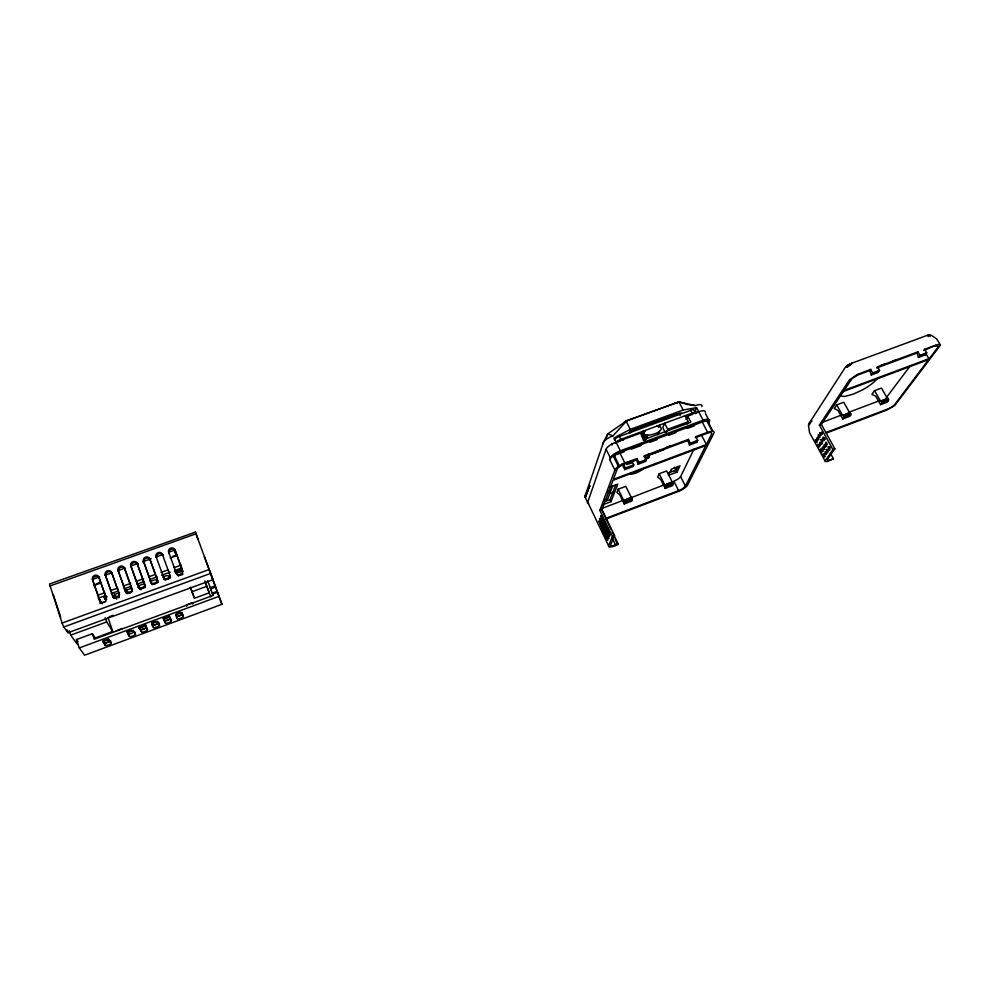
<?xml version="1.0" encoding="UTF-8"?>
<svg xmlns="http://www.w3.org/2000/svg" width="990" height="990" viewBox="0 0 990 990"><rect width="100%" height="100%" fill="white"/><g stroke="black" fill="none" stroke-linecap="round" stroke-linejoin="round"><path stroke-width="1.49" d="M817.084 439.053L817.245 440.414M848.987 365.941L848.888 365.149L847.762 365.322L845.076 367.748L808.867 423.782L809.177 424.871M850.299 365.062L851.784 363.231L927.395 335.325L930.216 334.868L930.192 336.291M821.923 431.838L822.306 433.991M587.701 502.994L584.942 496.436L603.653 441.8A9.504 3.081 -26.3 0 1 612.934 435.835L627.177 420.416L678.967 401.891L695.475 405.591A9.417 2.97 -27.4 0 1 702.071 405.702L701.811 406.605M695.822 413.177A5.259 1.646 -27.3 0 0 692.134 413.139L645.616 430.229C637.176 439.263 659.043 433.781 659.513 431.009A2.945 2.611 21 0 0 660.899 427.581A2.945 2.611 21 0 0 657.026 426.034M605.719 439.684L607.687 433.905L626.15 421.146L678.967 401.891L687.79 404.613M705.226 412.248A9.442 2.933 -27.4 0 0 698.668 411.741L687.555 415.825L690.859 422.223L643.97 439.523L640.716 433.051L616.04 442.122A9.516 3.044 -26.2 0 0 606.09 449.2L587.726 502.252A8.687 2.549 -25.6 0 0 588.654 503.625A8.749 2.562 -25.6 0 1 587.738 502.239L608.565 545.738A8.848 2.302 -25.5 0 0 615.149 545.762L618.119 543.943L612.278 531.828M609.729 459.583L610.347 457.875A9.541 2.982 -26.2 0 1 620.334 450.821L703.098 420.23A9.467 2.883 -27.3 0 1 709.446 421.183L708.58 422.965A9.43 2.859 -27.3 0 0 707.541 421.035L706.897 420.985A9.43 2.859 -27.3 0 0 702.232 422.025L619.691 452.554A9.516 2.97 -26.2 0 0 614.184 455.289L613.218 455.932A9.516 2.97 -26.2 0 0 609.729 459.583L614.864 470.052L599.841 510.345L612.414 536.469L608.565 545.738M618.119 543.943L615.52 544.946A6.509 1.695 -25.5 0 1 610.669 544.933L614.555 535.652L601.97 509.541L612.958 480.323L705.845 445.55L685.414 486.102A6.348 1.732 -26.5 0 1 678.62 490.644L605.806 518.364L605.472 519.218L678.187 491.523A8.65 2.364 -26.5 0 0 687.444 485.335L713.889 433.15A9.454 2.797 -27.2 0 0 712.874 431.256L707.541 421.035M612.612 486.09L611.115 490.062L608.565 491.015M849.779 365.087L849.754 364.147L847.762 365.322L847.787 366.82L846.116 366.585L847.539 366.473M602.873 504.752L611.003 501.683L610.026 499.678L615.755 484.754M611.003 501.683L617.81 484.098L609.432 487.241M625.94 462.305L626.979 464.434L632.734 462.701L633.798 464.83L633.13 466.488L624.777 469.607L625.42 467.948L623.18 463.419M618.206 489.196L616.918 492.5L619.827 494.95L624.232 503.972L631.83 501.076L632.202 498.366L631.608 497.178L623.774 500.581L618.206 489.196L625.816 486.338L631.397 497.698M849.494 364.79L851.784 363.231L850.039 364.988L849.754 364.147M641.248 435.006L642.708 431.306L644.898 430.539L642.263 436.763M641.941 436.553L643.896 431.628M642.238 436.021L644.304 431.009M642.498 437.493L643.97 433.806M642.918 438.1L644.379 434.412M642.98 439.82L644.948 434.919M643.649 440.191L645.616 435.278M636.558 459.583L636.966 458.556L638.859 462.355L638.105 464.223L636.558 459.583L624.492 464.075A6.992 2.128 -26.2 0 0 617.154 469.198L613.33 479.346L706.365 444.535L711.686 433.966A6.942 2.054 -27.2 0 0 707.058 433.335L695.289 437.716L695.797 436.664L707.578 432.284A9.454 2.797 -27.2 0 1 712.231 431.219L712.874 431.256M644.391 440.377L646.359 435.476M645.146 440.401L647.126 435.501M646.359 439.016L647.844 435.34M585.437 497.685L587.775 490.892M623.774 500.581L663.857 484.964M624.232 503.972L624.777 502.635L623.985 500.061M688.434 439.399L644.465 455.759L644.032 456.798L687.939 440.451L688.434 439.399L690.364 443.149L689.448 445.067L687.939 440.451M658.598 427.569L659.625 425.081M638.105 464.223L645.579 461.439L646.359 459.558L644.465 455.759M647.918 455.821L648.685 454.868M649.291 453.841L647.943 455.214M657.966 434.709L659.513 431.009M649.081 454.732L649.564 453.729M649.217 454.62L649.601 453.816M647.98 454.385L649.168 456.736L648.599 458.073L645.926 459.075M589.768 485.83L585.115 497.463M666.295 432.593L667.718 429.276L688.248 421.715L685.142 415.701M584.867 496.844L589.755 485.756L584.942 496.436M846.92 367.005L847.217 366.362M659.167 473.777L657.645 477.155L660.726 479.519L665.193 488.429L672.68 485.583L673.175 482.835L672.581 481.66L664.81 485.038L659.167 473.777L666.654 470.968L672.321 482.204L664.81 485.038M685.959 419.327L687.555 415.825M687.221 423.943L688.248 421.715M636.966 458.556L624.876 463.048L619.691 452.554L620.334 450.821L613.986 437.964L630.259 429.363L683.149 409.984L696.552 407.67L695.215 410.578L696.613 413.288M665.193 488.429L665.824 487.068L665.057 484.506M668.844 472.849L676.009 470.151L677.779 466.401M677.012 472.131L679.982 465.894L671.307 469.161L668.423 475.373L677.012 472.131L676.009 470.151M689.448 445.067L696.799 442.32L697.727 440.401L695.797 436.664M678.62 490.644L673.843 481.177A6.324 1.782 -26.5 0 0 680.6 476.623L693.965 449.213M602.576 444.238L607.687 433.905L612.934 435.835M929.09 334.855L928.657 336.08L929.09 334.855L927.779 336.031L927.395 335.325M830.486 453.408L833.432 458.741L827.343 461.476A8.638 2.091 -27.8 0 1 825.128 460.907L832.912 449.608L819.374 425.094L849.432 379.925L856.994 374.616L870.655 369.381L872.697 372.933L871.274 374.987L869.888 370.507L870.655 369.381M819.374 425.094L821.341 424.351L852.031 378.663L857.773 375.049L869.888 370.507M836.723 404.885L834.285 408.524L838.035 410.516L842.775 418.98L849.791 416.32L850.831 414.835L850.15 412.347L842.713 415.577L836.723 404.885L843.74 402.249L849.742 412.917L844.124 415.045M917.903 351.821L877.536 366.82L876.744 367.958L917.062 352.972L917.903 351.821L919.97 355.323L918.423 357.415L917.062 352.972M842.775 418.98L843.789 417.508L850.831 414.835M871.274 374.987L878.142 372.438L879.578 370.371L877.536 366.82M874.541 390.666L871.918 394.367L875.804 396.272L880.593 404.638L887.51 402.014L888.599 399.143L887.968 398.042L880.593 401.247L874.541 390.666L881.459 388.068L887.535 398.624L880.593 401.247M821.341 424.351L834.892 448.854L827.467 459.236L828.011 460.412A6.324 1.522 -27.8 0 0 831.018 459.669L833.432 458.741M880.593 404.638L881.694 403.153L888.624 400.517M910.206 365.978L886.335 397.609M935.476 345.287L924.66 349.309L923.806 350.46L936.639 344.904A9.479 2.512 -29.6 0 1 939.349 344.446A9.566 2.537 -29.6 0 1 940.5 345.114L894.589 405.702L886.842 410.058L826.613 432.964M925.984 353.306L925.254 354.865L926.727 352.811L924.66 349.309M928.917 358.702L928.088 359.815L842.639 391.755L843.356 390.679L928.917 358.702L925.526 352.997M877.152 378.861L875.16 380.964A21.99 5.989 -28.8 0 1 869.529 385.506L867.859 386.644A21.792 5.94 -28.8 0 1 862.463 389.887L853.194 394.181L845.41 396.272A21.792 5.94 -28.8 0 1 842.243 396.235L841.488 396.012A21.99 5.989 -28.8 0 1 840.324 394.664M808.867 423.782L811.775 420.874M809.82 422.879L811.726 421.072M660.318 450.005L659.031 450.772M627.177 420.416L624.146 422.445L626.15 421.146L630.259 429.363M614.864 470.052A9.541 2.908 -26.2 0 1 618.379 466.426L619.356 465.783A9.541 2.908 -26.2 0 1 624.876 463.048M629.12 432.407L632.164 430.39L679.647 412.979L681.776 413.09M631.608 460.87L630.086 461.612M829.682 449.98L828.209 448.977L828.073 446.849A1.72 0.755 68.2 0 1 829.236 447.529L829.558 448.136M658.61 450.957L656.828 451.502M808.657 424.524L809.993 423.98M832.912 449.608L834.892 448.854M607.724 536.704L608.726 537.842L608.281 535.305L599.754 518.475L607.724 536.704L609.84 535.887M612.414 536.469L614.555 535.652M606.746 539.117L607.736 540.255L607.303 537.731L598.814 520.963L606.746 539.117L608.85 538.3M823.235 439.919C825.153 441.602 824.521 437.667 823.272 437.184L822.554 438.248L823.235 439.919L825.19 439.164L824.682 438.149M825.846 432.568L887.56 409.093A6.274 1.572 -28.7 0 0 894.725 404.477L938.149 346.995L938.05 345.98L935.55 346.129M600.2 521.012L602.316 520.208M604.605 501.72L610.026 499.678M821.75 422.532L841.401 415.095M848.418 412.446L880.184 400.43M843.789 417.508L843.74 416.122L850.769 413.461M881.694 403.153L881.657 401.767L888.599 399.143M622.524 500.606L601.153 508.699L610.991 529.13M599.841 510.345L601.97 509.541M624.566 501.249L632.202 498.366M665.651 485.694L673.175 482.835M624.777 502.635L632.4 499.74M665.824 487.068L673.336 484.221M608.12 492.203L610.657 491.25L607.749 498.935L605.236 499.888M609.543 493.701L613.75 492.104M666.567 447.356L670.886 445.748M626.72 463.58L636.743 459.843M648.202 455.561L663.956 449.695M872.697 372.933L879.578 370.371M919.97 355.323L926.727 352.811M645.146 458.234L649.168 456.736M918.423 357.415L925.254 354.865L924.474 353.739M638.859 462.355L646.359 459.558M690.364 443.149L697.727 440.401M625.42 467.948L633.798 464.83M92.379 633.711L94.236 639.243L213.073 595.436L212.578 594.074L217.528 592.255L221.933 604.308L84.62 655.207L79.25 647.943L76.49 639.552L92.379 633.711L95.312 637.993L112.736 631.434L107.972 617.401M881.162 365.36L885.357 363.8M892.361 361.202L896.569 359.63M217.169 591.352L212.256 593.159L213.048 595.337M116.226 630.741L122.339 628.489M79.25 647.943L219.037 596.339M102.75 640.938L108.516 638.822M127.215 631.905L131.534 630.308M138.724 627.66L145.914 624.999M151.668 622.871L155.987 621.275M163.177 618.626L168.931 616.498M176.133 613.837L180.44 612.241M103.146 641.532L108.9 639.404M127.574 632.511L133.316 630.383M139.07 628.254L146.248 625.606M152.002 623.477L157.744 621.361M163.486 619.233L169.24 617.117M176.418 614.456L182.172 612.327M105.98 643.092L110.323 641.483M140.741 630.234L146.532 628.093M152.311 625.952L159.538 623.279M165.318 621.138L169.661 619.53M178.336 616.325L182.667 614.716M620.594 453.111L624.442 451.688M631.298 449.151L641.359 445.426M649.985 442.245L657.162 439.585M668.658 435.328L675.848 432.667M687.345 428.41L694.534 425.75M109.284 616.758L113.256 615.297M69.226 630.828L70.649 635.159L106.71 621.943L112.736 631.434M191.812 591.797L206.762 586.315L209.237 592.812L194.498 598.232L190.29 587.602M629.665 431.479L673.967 415.231A8.675 2.747 -27.1 0 1 680.179 415.28M614.258 439.783A5.284 1.708 -26.4 0 1 619.418 436.466L690.673 410.318A5.247 1.658 -27.3 0 1 694.25 410.9L695.71 413.696M197.864 538.869L195.339 531.939L215.177 585.907L210.227 587.726L211.303 590.597M210.66 588.864L215.585 587.045L215.177 585.907M615.31 443.285A5.297 1.695 -26.3 0 1 620.854 439.337L642.708 431.306M195.414 532.137L49.5 584.001L62.358 623.861L63.768 626.992L210.697 573.396L209.843 571.057M63.768 626.992L68.013 632.734L212.986 579.682L210.697 573.396M176.294 573.309L181.034 571.589L180.316 569.634L174.376 571.787M100.002 603.529L105.794 601.425M114.469 598.269L118.812 596.698M127.487 593.542L131.831 591.971M140.518 588.815L144.862 587.243M152.089 584.607L156.432 583.036M165.107 579.88L169.451 578.308M178.138 575.153L182.482 573.581M178.423 575.821L182.754 574.25M62.085 623.057L209.261 569.485M92.924 579.298L99.582 576.898M169.042 551.975L174.562 550.316M96.104 583.914L100.027 582.491M172.532 556.405L176.369 555.019L174.24 550.106L176.591 555.724L170.193 558.051M93.617 585.622L101.475 582.776M97.49 595.374L104.717 592.763M110.484 590.671L117.711 588.06M123.49 585.969L130.705 583.357M136.484 581.279L143.711 578.667M149.478 576.576L155.257 574.485M161.036 572.393L168.263 569.782M174.03 567.691L181.257 565.08M98.258 598.183L105.46 595.572M111.214 593.493L118.404 590.882M124.158 588.803L131.361 586.191M137.115 584.112L144.317 581.501M150.072 579.422L157.262 576.811M161.58 575.252L170.218 572.121M174.537 570.562L181.727 567.951M104.21 597.205L104.965 599.185L104.21 597.205L106.648 596.327M104.606 597.861L107.031 596.97M177.037 571.601L180.588 570.314M49.958 585.981L196.032 533.783M104.767 575.363L112.031 572.764M117.822 570.686L125.087 568.087M130.878 566.008L138.142 563.409M142.486 561.85L151.198 558.719M155.541 557.16L162.793 554.561M119.06 595.931L118.416 596.141A3.465 1.176 -18.6 0 1 115.694 596.376L114.197 593.802M629.417 461.835L627.796 461.86M674.574 403.14L676.715 403.276L678.967 401.891L683.149 409.984M689.065 404.774L695.475 405.591M847.762 365.322L849.012 365.743M931.231 335.189L936.664 338.914L940.314 344.78M815.81 442.159L817.01 442.32A1.745 0.755 68.5 0 0 816.775 440.723L815.327 439.473L815.81 442.159L815.475 441.589M823.235 451.242L822.405 449.732M70.649 635.159L77.48 644.416M76.49 639.552L78.037 641.668M822.084 444.003L821.527 443.075M105.212 645.468L102.849 641.966A3.552 1.114 -18.8 0 1 105.522 640.233A3.552 1.114 -18.8 0 1 108.987 639.688L111.301 643.215A3.527 1.101 -18.8 0 1 108.64 644.923A3.527 1.101 -18.8 0 1 105.212 645.468L104.272 642.696A3.527 1.114 -18.8 0 0 107.7 642.151A3.527 1.114 -18.8 0 0 110.36 640.443L111.301 643.215M106.202 597.923L98.839 577.096A3.415 3.044 -23.4 0 0 94.644 575.376A3.415 3.044 -23.4 0 0 92.404 579.41L100.237 601.673A3.428 3.069 -24.6 0 0 101.883 603.393M102.329 603.838L98.48 597.626L99.928 601.92M92.404 579.41L100.237 601.673M98.839 577.096L106.685 599.334M127.079 631.335L129.467 636.483A3.49 1.101 -19.1 0 0 132.846 635.964A3.49 1.101 -19.1 0 0 135.506 634.256L134.553 631.496A3.49 1.101 -19.1 0 1 131.893 633.204L131.249 633.427A3.49 1.101 -19.1 0 1 128.527 633.724M129.467 636.483L127.314 632.919A3.514 1.114 -19.1 0 1 129.999 631.187A3.514 1.114 -19.1 0 1 133.403 630.667L135.506 634.256M111.647 572.505L119.518 594.681L111.647 572.505A3.403 3.032 -22.7 0 0 107.465 570.784A3.403 3.032 -22.7 0 0 105.249 574.806L113.108 597.007A3.415 3.057 -24 0 0 114.036 598.294M105.249 574.806L113.108 597.007M877.462 371.25L878.142 372.438M881.026 400.665L881.657 401.767M139.206 626.856L141.533 632.028A3.477 1.101 -19.3 0 0 144.874 631.509A3.477 1.101 -19.3 0 0 147.535 629.801L145.245 624.628M141.533 632.028L139.479 628.427A3.502 1.114 -19.3 0 1 142.164 626.695A3.502 1.114 -19.3 0 1 145.542 626.187L147.535 629.801M843.109 415.008L843.74 416.122M124.406 567.926L132.301 590.04L124.406 567.926A3.391 3.032 -22 0 0 120.223 566.218A3.391 3.032 -22 0 0 118.033 570.215L125.916 592.354A3.403 3.057 -23.2 0 0 126.844 593.654M126.225 589.446L127.648 592.032A3.44 1.176 -18.8 0 0 130.346 591.81L130.989 591.599A3.44 1.176 -18.8 0 0 132.177 591.067M127.883 593.443L126.448 590.869A3.465 1.188 -18.8 0 1 128.787 589.248A3.465 1.188 -18.8 0 1 132.066 588.617M825.215 461.229L809.548 432.667L808.409 424.945M118.033 570.215L125.916 592.354M153.537 627.573L151.594 623.947A3.49 1.114 -19.4 0 1 154.292 622.215A3.49 1.114 -19.4 0 1 157.633 621.72L159.526 625.358A3.465 1.101 -19.5 0 1 156.853 627.066A3.465 1.101 -19.5 0 1 153.537 627.573L152.571 624.826A3.465 1.101 -19.4 0 0 155.888 624.331A3.465 1.101 -19.4 0 0 158.561 622.623L159.526 625.358M137.103 563.372L145.035 585.424L137.103 563.372A3.366 3.019 -21.3 0 0 132.932 561.664A3.366 3.019 -21.3 0 0 130.754 565.649L138.674 587.726A3.378 3.044 -22.5 0 0 139.046 588.431M705.499 413.634L708.791 419.921M706.897 420.985L712.231 431.219M696.552 407.67L703.098 420.23L702.232 422.025L707.578 432.284M138.204 585.102L139.565 587.714A3.428 1.176 -19 0 0 144.986 586.154M139.838 589.1L138.476 586.513A3.453 1.188 -18.9 0 1 141.137 584.768A3.453 1.188 -18.9 0 1 144.466 584.335A3.391 3.057 -22.4 0 1 142.325 588.419A3.391 3.057 -22.4 0 1 138.13 586.686M690.673 410.318L692.134 413.139M701.155 434.486L706.365 444.535M696.156 441.082L696.799 442.32M130.754 565.649L138.674 587.726M667.718 429.276L664.649 423.237L662.755 427.692L665.206 432.506M680.6 476.623L685.414 486.102M674.376 467.169L676.455 471.265M671.245 470.46L671.653 471.277M163.301 617.958L165.503 623.143A3.453 1.089 -19.6 0 0 168.783 622.648A3.453 1.089 -19.6 0 0 171.468 620.94L169.29 615.743M165.503 623.143L163.659 619.493A3.477 1.114 -19.6 0 1 166.357 617.76A3.477 1.114 -19.6 0 1 169.674 617.265L171.468 620.94M644.948 460.177L645.579 461.439M619.418 436.466L620.854 439.337M621.98 463.939L624.777 469.607M611.56 444.238L612.006 445.129M614.184 455.289L619.356 465.783M613.218 455.932L618.379 466.426M150.133 580.784L151.433 583.407A3.415 1.176 -19.1 0 0 154.712 582.986A3.415 1.176 -19.1 0 0 157.348 581.254L157.831 582.603M606.09 449.2L610.347 457.875M157.794 582.417A3.366 3.044 -21.7 0 0 157.707 580.821L149.75 558.843A3.354 3.019 -20.5 0 0 145.592 557.135A3.354 3.019 -20.5 0 0 143.439 561.107L151.371 583.122A3.366 3.044 -21.7 0 0 152.311 584.409M615.174 539.377L617.76 544.748M612.253 538.164L615.52 544.946M149.75 558.843L157.707 580.821M157.67 582.627L156.42 580.004A3.44 1.188 -19.1 0 0 153.116 580.425A3.44 1.188 -19.1 0 0 150.443 582.169M177.42 618.738L175.676 615.05A3.453 1.101 -19.7 0 1 178.373 613.317A3.453 1.101 -19.7 0 1 181.665 612.835L183.36 616.535A3.44 1.089 -19.8 0 1 180.675 618.243A3.44 1.089 -19.8 0 1 177.42 618.738L176.443 616.003A3.428 1.101 -19.8 0 0 179.697 615.52A3.428 1.101 -19.8 0 0 182.383 613.812L183.36 616.535M826.996 453.074L826.601 451.997M164.959 579.806A3.354 3.032 -20.9 0 1 164.031 578.531L163.536 577.479A3.366 3.044 -20.8 0 0 167.718 579.2A3.366 3.044 -20.8 0 0 169.859 575.19L170.329 576.242A3.354 3.032 -20.9 0 1 170.416 577.826M156.061 556.578L156.556 557.667A3.341 3.007 -19.8 0 1 158.685 553.719A3.341 3.007 -19.8 0 1 162.843 555.415L162.348 554.313A3.341 3.007 -19.7 0 0 158.19 552.618A3.341 3.007 -19.7 0 0 156.061 556.578L164.031 578.531M169.513 578.333L168.312 575.685A3.428 1.188 -19.3 0 0 162.904 577.244M174.24 550.106L176.591 555.724M176.616 573.965L176.158 572.901A3.341 3.032 -20 0 0 180.341 574.608A3.341 3.032 -20 0 0 182.457 570.611L174.896 549.821A3.329 3.007 -18.9 0 0 170.738 548.126A3.329 3.007 -18.9 0 0 168.634 552.061L176.616 573.965A3.341 3.032 -20 0 0 177 574.658M168.634 552.061L169.104 553.175A3.317 2.995 -19 0 1 171.208 549.227A3.317 2.995 -19 0 1 175.354 550.923L182.903 571.688M819.856 445.178L820.128 445.809M174.896 549.821L175.354 550.923M180.316 569.634L181.034 571.589M217.466 592.131L217.998 593.567L217.528 592.255M221.933 604.308L204.361 556.726M207.653 580.734L213.122 595.448M216.538 589.619L215.585 587.045M204.881 580.957L210.734 596.846M205.227 582.132L206.762 586.315M190.476 587.181L194.498 598.232M162.348 554.313L170.329 576.242M143.439 561.107L150.864 582.071A3.378 3.044 -21.7 0 0 155.046 583.803A3.378 3.044 -21.7 0 0 157.2 579.769M192.79 604.011L192.32 602.687L186.355 604.89L186.801 606.226M115.694 596.376L116.622 599.086L114.382 595.238A3.49 1.188 -18.6 0 1 119.518 592.973M105.262 617.649L106.71 621.943M67.073 629.85L68.013 632.734M53.262 594.495L60.687 617.154M822.938 440.08L823.135 440.736M825.177 454.954L824.918 453.692M676.628 468.777A6.311 1.807 -26.6 0 1 673.522 471.574M106.066 598.319A3.44 3.069 -24.6 0 1 103.826 602.403A3.44 3.069 -24.6 0 1 99.606 600.658M118.936 593.654A3.415 3.069 -23.9 0 1 116.721 597.725A3.415 3.069 -23.9 0 1 112.501 595.98M131.744 589A3.403 3.057 -23.2 0 1 129.554 593.06A3.403 3.057 -23.2 0 1 125.346 591.327M182.717 574.027A3.341 3.032 -20 0 1 182.222 574.72M178.274 575.648A3.341 3.032 -20 0 1 177.556 575.24M143.971 562.196A3.354 3.007 -20.6 0 1 146.112 558.224A3.354 3.007 -20.6 0 1 150.27 559.932M131.324 566.726A3.366 3.019 -21.3 0 1 133.489 562.753A3.366 3.019 -21.3 0 1 137.647 564.461M145.109 587.021A3.378 3.044 -22.5 0 1 144.812 587.8M141.137 589.644A3.378 3.044 -22.5 0 1 140.32 589.434M118.614 571.292A3.378 3.019 -22.1 0 1 120.805 567.295A3.378 3.019 -22.1 0 1 124.975 569.003M105.868 575.871A3.391 3.032 -22.8 0 1 108.071 571.861A3.391 3.032 -22.8 0 1 112.241 573.581M119.283 597.069A3.415 3.057 -24 0 1 118.775 597.774M93.06 580.462A3.403 3.032 -23.5 0 1 95.288 576.44A3.403 3.032 -23.5 0 1 99.47 578.16M146.582 627.054A3.477 1.101 -19.3 0 1 143.909 628.761A3.477 1.101 -19.3 0 1 140.58 629.269M170.49 618.206A3.453 1.101 -19.6 0 1 167.817 619.913A3.453 1.101 -19.6 0 1 164.538 620.408M169.142 576.984A3.403 1.176 -19.3 0 1 166.815 578.581A3.403 1.176 -19.3 0 1 163.635 579.2M614.567 456.056A6.979 2.178 -26.2 0 1 615.273 455.586M616.832 454.695A6.979 2.178 -26.2 0 1 617.649 454.286M618.49 453.915A6.979 2.178 -26.2 0 1 619.307 453.581M644.106 467.664A7.994 2.388 -26.3 0 1 636.817 472.7A7.994 2.388 -26.3 0 1 630.11 473.554M618.428 442.06A3.168 1.015 -26.4 0 1 620.99 440.439A3.168 1.015 -26.4 0 1 623.403 440.006M687.58 417.854A3.156 0.99 -27.3 0 1 687.456 416.815M687.877 416.394A3.156 0.99 -27.3 0 1 692.369 414.513M630.024 432.927A8.712 2.797 -26.6 0 1 637.473 428.608M830.004 447.789A1.869 0.817 68.2 0 1 829.818 446.936M826.217 446.317A1.856 0.817 68.3 0 1 825.586 444.881M823.915 446.985A1.732 0.755 68.3 0 0 824.014 447.418A1.856 0.804 68.3 0 0 824.262 448.074M829.509 448.062A1.72 0.755 68.2 0 1 829.62 449.819M819.918 432.704C820.289 438.545 823.618 432.63 819.918 432.704M821.242 444.238C818.891 447.01 819.522 438.174 821.242 444.238M818.619 439.461C816.255 442.221 816.775 433.298 818.619 439.461M820.388 449.324L821.292 451.985C823.42 453.024 821.638 447.752 820.388 449.324M826.539 453.853C824.113 456.563 824.695 447.666 826.539 453.853M818.309 435.08C818.68 440.958 822.047 435.043 818.309 435.08M817.864 444.312L817.839 445.698A1.844 0.792 68.4 0 0 818.928 447.406L819.547 445.946L817.864 444.312M826.242 449.497L826.91 451.886L828.16 451.91A1.732 0.755 68.2 0 0 827.912 450.462L826.242 449.497M827.157 444.572C824.373 446.639 825.685 438.211 827.157 444.572M600.67 515.926L609.791 535.244L609.345 532.694L600.67 515.926M821.007 439.758L822.356 442.839L822.603 440.835A1.869 0.817 68.4 0 0 821.415 439.461L821.007 439.758M825.524 446.923C822.665 448.866 824.15 440.736 825.524 446.923M823.878 449.411C820.574 450.4 823.061 443.409 823.878 449.411M824.88 456.675L823.804 456.625L822.999 454.831A1.794 0.78 68.1 0 1 823.272 453.729L824.88 456.675"/></g></svg>
